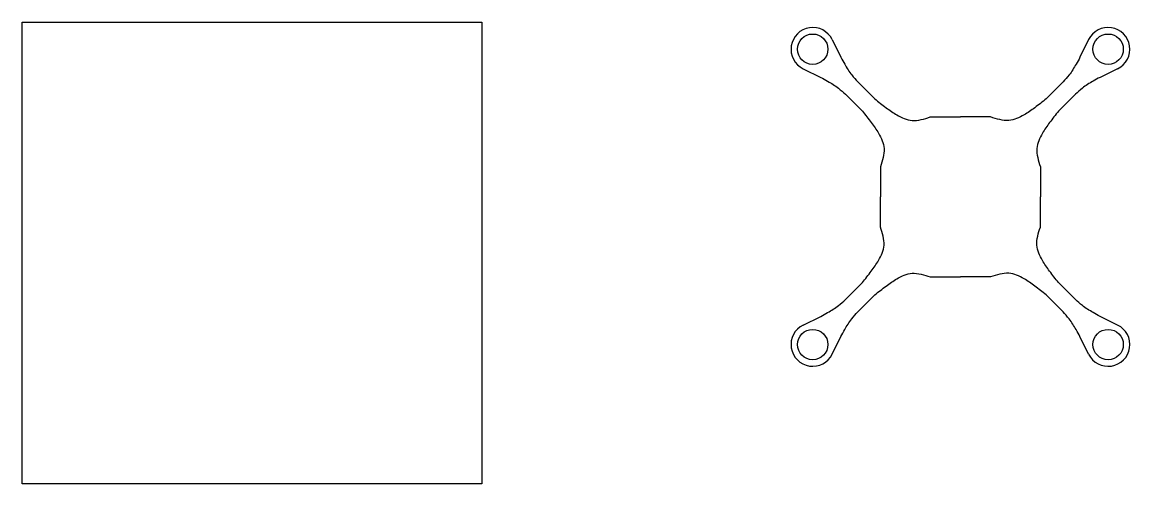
# Model space of a CAD drawing. Header units: millimetres. Extents: x -147 to 108, y -48 to 58.
import ezdxf

# ---------------------------------------------------------------- set-up
doc = ezdxf.new("R2010")
doc.units = ezdxf.units.MM
doc.header["$MEASUREMENT"] = 0
picture_1 = doc.add_image_def('image1.png', size_in_pixel=(624, 627))

msp = doc.modelspace()

# ---------------------------------------------------------------- linework, layer by layer
at = {"color": 1}
for p, q in [((39.2, 53.86), (41.2, 49.8)), ((98.22, 53.86), (96.23, 49.8)), ((32.51, 47.17), (36.58, 45.18)), ((104.91, 47.17), (100.85, 45.18)), ((48.98, 40.23), (45.09, 44.12)), ((88.45, 40.23), (92.34, 44.12)), ((46.15, 37.4), (42.26, 41.29)), ((91.28, 37.4), (95.17, 41.29)), ((61.76, 36.06), (68.71, 36.06)), ((75.67, 36.06), (68.71, 36.06)), ((50.31, 24.61), (50.31, 17.66)), ((87.11, 24.61), (87.11, 17.66)), ((50.31, 10.71), (50.31, 17.66)), ((87.11, 10.71), (87.11, 17.66)), ((46.15, -2.07), (42.26, -5.97)), ((61.76, -0.74), (68.71, -0.74)), ((75.67, -0.74), (68.71, -0.74)), ((91.28, -2.07), (95.17, -5.97)), ((48.98, -4.9), (45.09, -8.79)), ((88.45, -4.9), (92.34, -8.79)), ((32.51, -11.85), (36.58, -9.85)), ((104.91, -11.85), (100.85, -9.85)), ((39.2, -18.54), (41.2, -14.47)), ((98.22, -18.54), (96.23, -14.47))]:
    msp.add_line(p, q, dxfattribs=at)
for centre in [(34.71, 51.66), (102.71, 51.66), (34.71, -16.34), (102.71, -16.34)]:
    msp.add_circle(centre, 3.5, dxfattribs=at)
for centre, start, end in [((34.71, 51.66), 26.1073, 243.8927), ((102.71, 51.66), 296.1073, 153.8927), ((34.71, -16.34), 116.1073, 333.8927), ((102.71, -16.34), 206.1073, 63.8927)]:
    msp.add_arc(centre, 5, start, end, dxfattribs=at)
for points in [[(41.2, 49.8), (42.07, 48.22), (43.7, 45.73), (45.09, 44.12)], [(96.23, 49.8), (95.35, 48.22), (93.73, 45.73), (92.34, 44.12)], [(36.58, 45.18), (38.15, 44.3), (40.65, 42.68), (42.26, 41.29)], [(100.85, 45.18), (99.27, 44.3), (96.78, 42.68), (95.17, 41.29)], [(48.98, 40.23), (51.6, 38.19), (54.08, 36.52), (57.58, 35.26), (61.76, 36.06)], [(88.45, 40.23), (85.83, 38.19), (83.35, 36.52), (79.85, 35.26), (75.67, 36.06)], [(46.15, 37.4), (48.18, 34.78), (49.86, 32.3), (51.12, 28.8), (50.31, 24.61)], [(91.28, 37.4), (89.24, 34.78), (87.57, 32.3), (86.31, 28.8), (87.11, 24.61)], [(46.15, -2.07), (48.18, 0.55), (49.86, 3.03), (51.12, 6.53), (50.31, 10.71)], [(91.28, -2.07), (89.24, 0.55), (87.57, 3.03), (86.31, 6.53), (87.11, 10.71)], [(48.98, -4.9), (51.6, -2.87), (54.08, -1.19), (57.58, 0.07), (61.76, -0.74)], [(88.45, -4.9), (85.83, -2.87), (83.35, -1.19), (79.85, 0.07), (75.67, -0.74)], [(36.58, -9.85), (38.15, -8.98), (40.65, -7.35), (42.26, -5.97)], [(100.85, -9.85), (99.27, -8.98), (96.78, -7.35), (95.17, -5.97)], [(41.2, -14.47), (42.07, -12.9), (43.7, -10.41), (45.09, -8.79)], [(96.23, -14.47), (95.35, -12.9), (93.73, -10.41), (92.34, -8.79)]]:
    msp.add_spline(points, degree=3, dxfattribs=at)

# ---------------------------------------------------------------- pictures from other files: only their frames are drawn
image = msp.add_image(picture_1, insert=(-147.28, -48.4), size_in_units=(105.79, 106.3))
image.dxf.flags = 7

doc.saveas('drawing.dxf')
